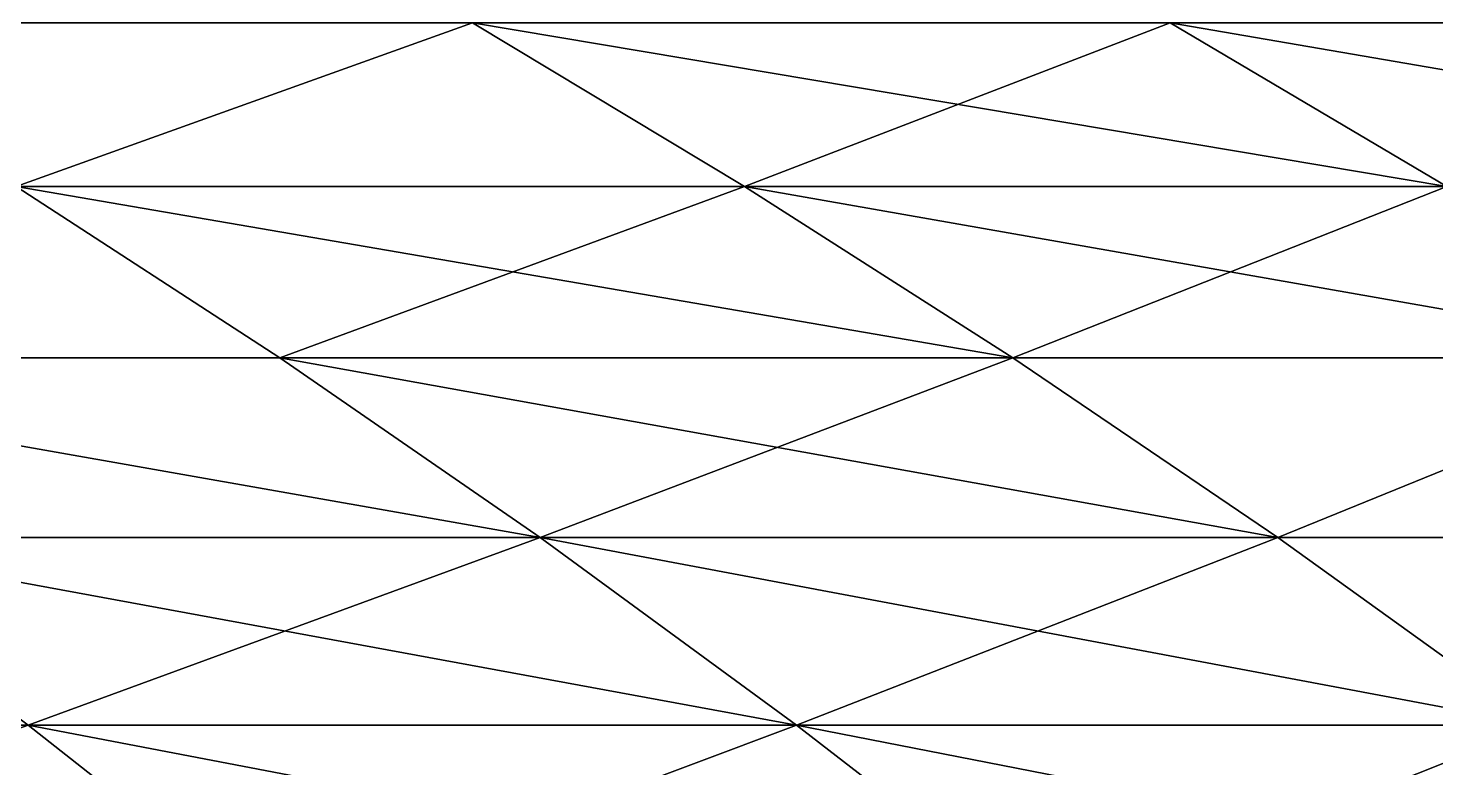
# Model space of a CAD drawing. Header units: millimetres. Extents: x -3250 to 8000, y -3250 to 3250.
# Drawn here: x 7045.6 to 7122.1, y 680.3 to 720.5 of the extents above; entities that cross this region are included whole.
import ezdxf

# ---------------------------------------------------------------- set-up
doc = ezdxf.new("R2010")
doc.units = ezdxf.units.MM
doc.header["$MEASUREMENT"] = 0
doc.layers.add('MESH_3D', color=2, linetype='CONTINUOUS')

msp = doc.modelspace()

# ---------------------------------------------------------------- linework, layer by layer
at = {"layer": 'MESH_3D'}
for points in [[(7030.481, 720.775, 1996.394), (7069.766, 720.775, 2052.5), (7044.983, 711.897, 1985.967)], [(7069.766, 720.775, 24647.5), (7030.481, 720.775, 24703.606), (7044.983, 711.897, 24714.033)], [(7044.983, 711.897, 1985.967), (7069.766, 720.775, 2052.5), (7084.524, 711.897, 2042.438)], [(7069.766, 720.775, 24647.5), (7044.983, 711.897, 24714.033), (7084.524, 711.897, 24657.562)], [(7069.766, 720.775, 2052.5), (7122.645, 711.897, 2099.877), (7084.524, 711.897, 2042.438)], [(7069.766, 720.775, 2052.5), (7107.641, 720.775, 2109.567), (7122.645, 711.897, 2099.877)], [(7107.641, 720.775, 24590.433), (7069.766, 720.775, 24647.5), (7084.524, 711.897, 24657.562)], [(7107.641, 720.775, 24590.433), (7084.524, 711.897, 24657.562), (7122.645, 711.897, 24600.123)], [(7107.641, 720.775, 2109.567), (7159.322, 711.897, 2158.248), (7122.645, 711.897, 2099.877)], [(7107.641, 720.775, 2109.567), (7144.081, 720.775, 2167.562), (7159.322, 711.897, 2158.248)], [(7144.081, 720.775, 24532.438), (7107.641, 720.775, 24590.433), (7122.645, 711.897, 24600.123)], [(7018.103, 702.577, 1919.852), (7044.983, 711.897, 1985.967), (7059.301, 702.577, 1975.673)], [(7044.983, 711.897, 24714.033), (7018.103, 702.577, 24780.148), (7059.301, 702.577, 24724.327)], [(7044.983, 711.897, 1985.967), (7099.095, 702.577, 2032.504), (7059.301, 702.577, 1975.673)], [(7044.983, 711.897, 1985.967), (7084.524, 711.897, 2042.438), (7099.095, 702.577, 2032.504)], [(7084.524, 711.897, 24657.562), (7044.983, 711.897, 24714.033), (7059.301, 702.577, 24724.327)], [(7084.524, 711.897, 24657.562), (7059.301, 702.577, 24724.327), (7099.095, 702.577, 24667.496)], [(7084.524, 711.897, 2042.438), (7137.459, 702.577, 2090.309), (7099.095, 702.577, 2032.504)], [(7084.524, 711.897, 2042.438), (7122.645, 711.897, 2099.877), (7137.459, 702.577, 2090.309)], [(7122.645, 711.897, 24600.123), (7084.524, 711.897, 24657.562), (7099.095, 702.577, 24667.496)], [(7122.645, 711.897, 24600.123), (7099.095, 702.577, 24667.496), (7137.459, 702.577, 24609.691)], [(7018.103, 702.577, 1919.852), (7073.426, 692.82, 1965.518), (7031.971, 692.82, 1909.348)], [(7018.103, 702.577, 1919.852), (7059.301, 702.577, 1975.673), (7073.426, 692.82, 1965.518)], [(7073.426, 692.82, 24734.482), (7018.103, 702.577, 24780.148), (7031.971, 692.82, 24790.652)], [(7059.301, 702.577, 24724.327), (7018.103, 702.577, 24780.148), (7073.426, 692.82, 24734.482)], [(7059.301, 702.577, 1975.673), (7099.095, 702.577, 2032.504), (7113.469, 692.82, 2022.704)], [(7059.301, 702.577, 1975.673), (7113.469, 692.82, 2022.704), (7073.426, 692.82, 1965.518)], [(7099.095, 702.577, 24667.496), (7059.301, 702.577, 24724.327), (7073.426, 692.82, 24734.482)], [(7099.095, 702.577, 24667.496), (7073.426, 692.82, 24734.482), (7113.469, 692.82, 24677.296)], [(7099.095, 702.577, 2032.504), (7137.459, 702.577, 2090.309), (7113.469, 692.82, 2022.704)], [(7137.459, 702.577, 24609.691), (7099.095, 702.577, 24667.496), (7113.469, 692.82, 24677.296)], [(7113.469, 692.82, 2022.704), (7137.459, 702.577, 2090.309), (7152.073, 692.82, 2080.87)], [(7137.459, 702.577, 24609.691), (7113.469, 692.82, 24677.296), (7152.073, 692.82, 24619.13)], [(7031.971, 692.82, 24790.652), (7002.535, 682.633, 24856.463), (7045.64, 682.633, 24801.006)], [(7031.971, 692.82, 1909.348), (7073.426, 692.82, 1965.518), (7087.35, 682.633, 1955.508)], [(7031.971, 692.82, 1909.348), (7087.35, 682.633, 1955.508), (7045.64, 682.633, 1898.994)], [(7073.426, 692.82, 24734.482), (7031.971, 692.82, 24790.652), (7045.64, 682.633, 24801.006)], [(7073.426, 692.82, 24734.482), (7045.64, 682.633, 24801.006), (7087.35, 682.633, 24744.492)], [(7073.426, 692.82, 1965.518), (7113.469, 692.82, 2022.704), (7087.35, 682.633, 1955.508)], [(7127.637, 682.633, 24686.956), (7073.426, 692.82, 24734.482), (7087.35, 682.633, 24744.492)], [(7113.469, 692.82, 24677.296), (7073.426, 692.82, 24734.482), (7127.637, 682.633, 24686.956)], [(7087.35, 682.633, 1955.508), (7113.469, 692.82, 2022.704), (7127.637, 682.633, 2013.044)], [(7113.469, 692.82, 2022.704), (7152.073, 692.82, 2080.87), (7127.637, 682.633, 2013.044)], [(7152.073, 692.82, 24619.13), (7113.469, 692.82, 24677.296), (7127.637, 682.633, 24686.956)], [(7045.64, 682.633, 24801.006), (7002.535, 682.633, 24856.463), (7015.739, 672.021, 24866.993)], [(7015.739, 672.021, 1833.007), (7045.64, 682.633, 1898.994), (7059.103, 672.021, 1888.796)], [(7045.64, 682.633, 24801.006), (7015.739, 672.021, 24866.993), (7059.103, 672.021, 24811.204)], [(7045.64, 682.633, 1898.994), (7087.35, 682.633, 1955.508), (7059.103, 672.021, 1888.796)], [(7101.062, 672.021, 24754.351), (7045.64, 682.633, 24801.006), (7059.103, 672.021, 24811.204)], [(7087.35, 682.633, 24744.492), (7045.64, 682.633, 24801.006), (7101.062, 672.021, 24754.351)], [(7059.103, 672.021, 1888.796), (7087.35, 682.633, 1955.508), (7101.062, 672.021, 1945.649)], [(7087.35, 682.633, 1955.508), (7141.591, 672.021, 2003.53), (7101.062, 672.021, 1945.649)], [(7087.35, 682.633, 1955.508), (7127.637, 682.633, 2013.044), (7141.591, 672.021, 2003.53)], [(7127.637, 682.633, 24686.956), (7087.35, 682.633, 24744.492), (7101.062, 672.021, 24754.351)], [(7127.637, 682.633, 24686.956), (7101.062, 672.021, 24754.351), (7141.591, 672.021, 24696.47)]]:
    msp.add_3dface(points, dxfattribs=at)

doc.saveas('drawing.dxf')
